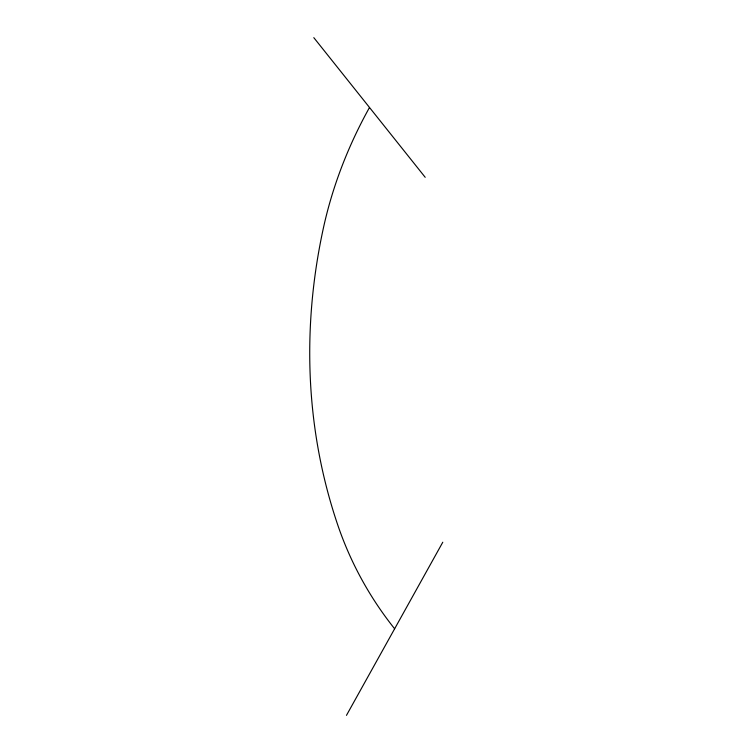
<?xml version="1.0" encoding="UTF-8"?>
<svg xmlns="http://www.w3.org/2000/svg" width="753" height="753" viewBox="0 0 753 753"><rect width="100%" height="100%" fill="white"/><g stroke="black" fill="none" stroke-linecap="round" stroke-linejoin="round"><path stroke-width="1.13" d="M346.474 715.35L442.792 542.216M313.803 37.65L425.2 177.303M369.497 107.481A498.382 412.691 -24.3 0 0 323.31 228.441A752.915 623.465 -24.3 0 0 337.579 524.465A498.382 412.691 -24.3 0 0 394.628 628.783"/></g></svg>
